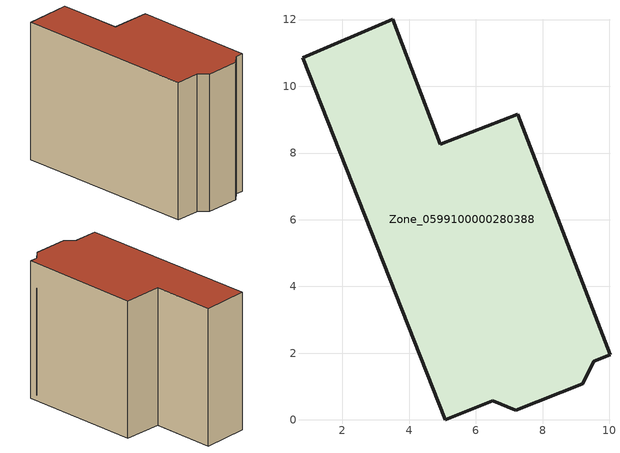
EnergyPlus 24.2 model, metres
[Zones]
Zone_0599100000280388
 floor ground (C_G): 4.94,8.26 7.26,9.16 10.02,1.95 9.54,1.76 9.21,1.08 7.2,0.29 6.51,0.57 5.08,0 0.81,10.85 3.51,12.02 z0
 wall outside (C_F): 9.21,1.08 9.54,1.76 10.02,1.95 7.26,9.16 4.94,8.26 3.51,12.02 0.81,10.85 5.08,0 6.51,0.57 7.2,0.29 9.21,1.08 z0:8.68
 roof outside (C_R): 3.51,12.02 0.81,10.85 5.08,0 6.51,0.57 7.2,0.29 9.21,1.08 9.54,1.76 10.02,1.95 7.26,9.16 4.94,8.26 z8.68
[BUILDING]
Pand.0599100000280388: North Axis=0; Terrain=City; Loads Convergence Tolerance Value=0.04; Temperature Convergence Tolerance Value=0.4; Solar Distribution=FullExterior; Maximum Number of Warmup Days=25; Minimum Number of Warmup Days=1
[Site:Location]
Rotterdam.The.Hague.AP_ZH_NLD Design_Conditions: Latitude=51.96; Longitude=4.45; Time Zone=1; Elevation=-4.5
[SITE:GROUNDTEMPERATURE:BUILDINGSURFACE]
18, 18, 18, 18, 18, 18, 18, 18, 18, 18, 18, 18
[MATERIAL] Thermal Absorptance=0.9; Solar Absorptance=0.7; Visible Absorptance=0.7
Name | Roughness | Thickness | Conductivity | Density | Specific Heat
G.TC.1946 | MediumSmooth | 0.15 | 1 | 540 | 1210
F.TC.1946 | Rough | 0.3 | 0.857143 | 1920 | 840
R.TC.1946 | MediumRough | 0.2 | 0.909091 | 1500 | 1000
[CONSTRUCTION]
C_G: G.TC.1946
C_F: F.TC.1946
C_R: R.TC.1946
[ZONE]
Zone_0599100000280388: Type=1; Multiplier=1; Ceiling Height=Autocalculate; Volume=Autocalculate; Floor Area=autocalculate; Part of Total Floor Area=Yes
[ZONEINFILTRATION:DESIGNFLOWRATE]
Infil_Zone_0599100000280388: Zone or ZoneList or Space or SpaceList=Zone_0599100000280388; Schedule=AlwaysOn; Design Flow Rate Calculation Method=Flow/Area; Flow Rate per Floor Area=0.003; Constant Term Coefficient=1; Temperature Term Coefficient=0; Velocity Term Coefficient=0; Velocity Squared Term Coefficient=0
[HVACTEMPLATE:ZONE:IDEALLOADSAIRSYSTEM]
Zone_0599100000280388: Maximum Heating Supply Air Temperature=50; Minimum Cooling Supply Air Temperature=13; Maximum Heating Supply Air Humidity Ratio=0.0156; Minimum Cooling Supply Air Humidity Ratio=0.0077; Heating Limit=NoLimit; Cooling Limit=NoLimit; Dehumidification Control Type=ConstantSensibleHeatRatio; Cooling Sensible Heat Ratio=0.7; Dehumidification Setpoint=60; Humidification Control Type=None; Humidification Setpoint=30; Outdoor Air Method=None; Outdoor Air Flow Rate per Person=0.00944; Outdoor Air Flow Rate per Zone Floor Area=0; Outdoor Air Flow Rate per Zone=0; Demand Controlled Ventilation Type=None; Outdoor Air Economizer Type=NoEconomizer; Heat Recovery Type=None; Sensible Heat Recovery Effectiveness=0.7; Latent Heat Recovery Effectiveness=0.65
[ZONECONTROL:THERMOSTAT]
ThermostatControl_Zone_0599100000280388: Zone or ZoneList=Zone_0599100000280388; Control Type Schedule=DualSetpointControlType; Control 1=Thermostat_Zone_0599100000280388; Temperature Difference Between Cutout And Setpoint=0
[THERMOSTATSETPOINT:DUALSETPOINT]
Thermostat_Zone_0599100000280388: Heating Setpoint Temperature Schedule=HeatingSetpoint_Zone_0599100000280388; Cooling Setpoint Temperature Schedule=CoolingSetpoint_Zone_0599100000280388
[SCHEDULE:COMPACT]
HeatingSetpoint_Zone_0599100000280388: Through: 12/31, For: AllDays, Until: 24:00, 21
CoolingSetpoint_Zone_0599100000280388: Through: 12/31, For: AllDays, Until: 24:00, 24
DualSetpointControlType: Through: 12/31, For: AllDays, Until: 24:00, 4
AlwaysOn: Through: 12/31, For: AllDays, Until: 24:00, 1
